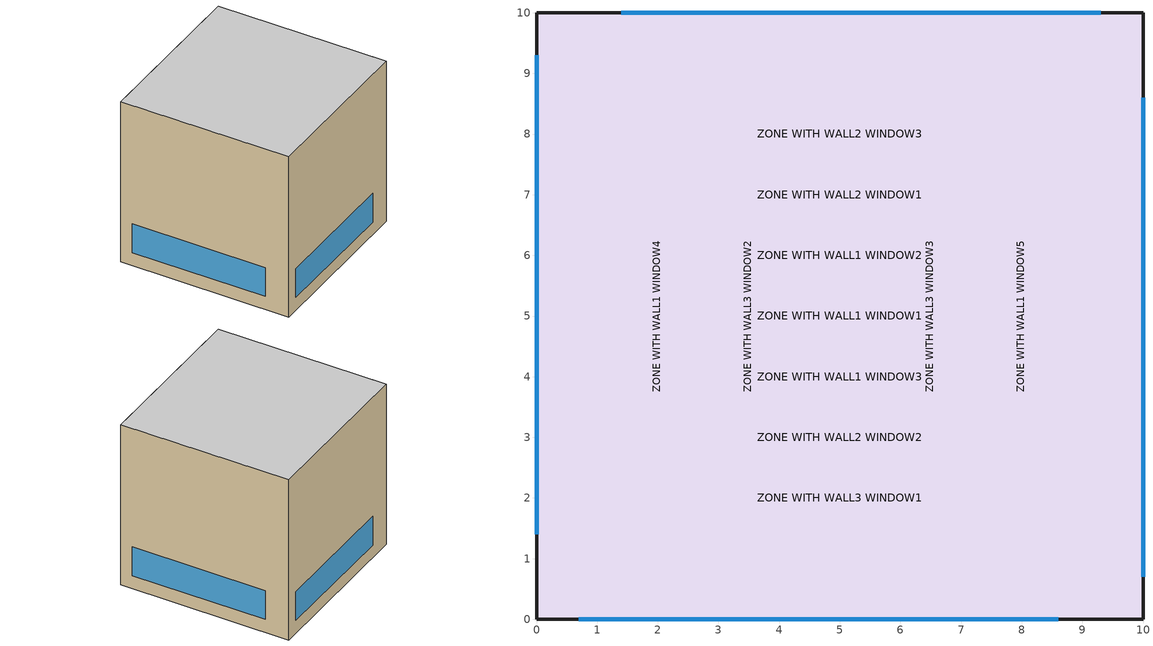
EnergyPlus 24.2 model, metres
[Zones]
ZONE WITH WALL1 WINDOW1
 floor adiabatic (FLOOR38): 10,0 0,0 0,10 10,10 z0
 wall outside (EPWALL1): 0,0 10,0 10,10 0,10 0,0 z0:10
 window (EPWINDOW12): 0.7,0 8.6,0 / 10,0.7 10,8.6 / 9.3,10 1.4,10 / 0,9.3 0,1.4 z0.8:2.6
 ceiling adiabatic (CEILING38): 0,10 0,0 10,0 10,10 z10
ZONE WITH WALL1 WINDOW2
 floor adiabatic (FLOOR38): 10,0 0,0 0,10 10,10 z0
 wall outside (EPWALL1): 0,0 10,0 10,10 0,10 0,0 z0:10
 window (EPWINDOW14): 0.7,0 8.6,0 / 10,0.7 10,8.6 / 9.3,10 1.4,10 / 0,9.3 0,1.4 z0.8:2.6
 ceiling adiabatic (CEILING38): 0,10 0,0 10,0 10,10 z10
ZONE WITH WALL1 WINDOW3
 floor adiabatic (FLOOR38): 10,0 0,0 0,10 10,10 z0
 wall outside (EPWALL1): 0,0 10,0 10,10 0,10 0,0 z0:10
 window (EPWINDOW1S:no-shade): 0.7,0 8.6,0 / 10,0.7 10,8.6 / 9.3,10 1.4,10 / 0,9.3 0,1.4 z0.8:2.6
 ceiling adiabatic (CEILING38): 0,10 0,0 10,0 10,10 z10
ZONE WITH WALL2 WINDOW1
 floor adiabatic (FLOOR38): 10,0 0,0 0,10 10,10 z0
 wall outside (EPWALL2): 0,0 10,0 10,10 0,10 0,0 z0:10
 window (EPWINDOW12): 0.7,0 8.6,0 / 10,0.7 10,8.6 / 9.3,10 1.4,10 / 0,9.3 0,1.4 z0.8:2.6
 ceiling adiabatic (CEILING38): 0,10 0,0 10,0 10,10 z10
ZONE WITH WALL2 WINDOW2
 floor adiabatic (FLOOR38): 10,0 0,0 0,10 10,10 z0
 wall outside (EPWALL2): 0,0 10,0 10,10 0,10 0,0 z0:10
 window (EPWINDOW14): 0.7,0 8.6,0 / 10,0.7 10,8.6 / 9.3,10 1.4,10 / 0,9.3 0,1.4 z0.8:2.6
 ceiling adiabatic (CEILING38): 0,10 0,0 10,0 10,10 z10
ZONE WITH WALL2 WINDOW3
 floor adiabatic (FLOOR38): 10,0 0,0 0,10 10,10 z0
 wall outside (EPWALL2): 0,0 10,0 10,10 0,10 0,0 z0:10
 window (EPWINDOW1S:no-shade): 0.7,0 8.6,0 / 10,0.7 10,8.6 / 9.3,10 1.4,10 / 0,9.3 0,1.4 z0.8:2.6
 ceiling adiabatic (CEILING38): 0,10 0,0 10,0 10,10 z10
ZONE WITH WALL3 WINDOW1
 floor adiabatic (FLOOR38): 10,0 0,0 0,10 10,10 z0
 wall outside (EPWALL3): 0,0 10,0 10,10 0,10 0,0 z0:10
 window (EPWINDOW12): 0.7,0 8.6,0 / 10,0.7 10,8.6 / 9.3,10 1.4,10 / 0,9.3 0,1.4 z0.8:2.6
 ceiling adiabatic (CEILING38): 0,10 0,0 10,0 10,10 z10
ZONE WITH WALL3 WINDOW2
 floor adiabatic (FLOOR38): 10,0 0,0 0,10 10,10 z0
 wall outside (EPWALL3): 0,0 10,0 10,10 0,10 0,0 z0:10
 window (EPWINDOW14): 0.7,0 8.6,0 / 10,0.7 10,8.6 / 9.3,10 1.4,10 / 0,9.3 0,1.4 z0.8:2.6
 ceiling adiabatic (CEILING38): 0,10 0,0 10,0 10,10 z10
ZONE WITH WALL3 WINDOW3
 floor adiabatic (FLOOR38): 10,0 0,0 0,10 10,10 z0
 wall outside (EPWALL3): 0,0 10,0 10,10 0,10 0,0 z0:10
 window (EPWINDOW1S:no-shade): 0.7,0 8.6,0 / 10,0.7 10,8.6 / 9.3,10 1.4,10 / 0,9.3 0,1.4 z0.8:2.6
 ceiling adiabatic (CEILING38): 0,10 0,0 10,0 10,10 z10
ZONE WITH WALL1 WINDOW4
 floor adiabatic (FLOOR38): 10,0 0,0 0,10 10,10 z0
 wall outside (EPWALL1): 0,0 10,0 10,10 0,10 0,0 z0:10
 window (EPWINDOW22): 0.7,0 8.6,0 / 10,0.7 10,8.6 / 9.3,10 1.4,10 / 0,9.3 0,1.4 z0.8:2.6
 ceiling adiabatic (CEILING38): 0,10 0,0 10,0 10,10 z10
ZONE WITH WALL1 WINDOW5
 floor adiabatic (FLOOR38): 10,0 0,0 0,10 10,10 z0
 wall outside (EPWALL1): 0,0 10,0 10,10 0,10 0,0 z0:10
 window (EPWINDOW24): 0.7,0 8.6,0 / 10,0.7 10,8.6 / 9.3,10 1.4,10 / 0,9.3 0,1.4 z0.8:2.6
 ceiling adiabatic (CEILING38): 0,10 0,0 10,0 10,10 z10
ZONE WITH WALL1 WINDOW6
 floor adiabatic (FLOOR38): 10,0 0,0 0,10 10,10 z0
 wall outside (EPWALL1): 0,0 10,0 10,10 0,10 0,0 z0:10
 window (EPWINDOW2S:no-shade): 0.7,0 8.6,0 / 10,0.7 10,8.6 / 9.3,10 1.4,10 / 0,9.3 0,1.4 z0.8:2.6
 ceiling adiabatic (CEILING38): 0,10 0,0 10,0 10,10 z10
ZONE WITH WALL1 WINDOW7
 floor adiabatic (FLOOR38): 10,0 0,0 0,10 10,10 z0
 wall outside (EPWALL1): 0,0 10,0 10,10 0,10 0,0 z0:10
 window (EPWINDOW32): 0.7,0 8.6,0 / 10,0.7 10,8.6 / 9.3,10 1.4,10 / 0,9.3 0,1.4 z0.8:2.6
 ceiling adiabatic (CEILING38): 0,10 0,0 10,0 10,10 z10
ZONE WITH WALL1 WINDOW8
 floor adiabatic (FLOOR38): 10,0 0,0 0,10 10,10 z0
 wall outside (EPWALL1): 0,0 10,0 10,10 0,10 0,0 z0:10
 window (EPWINDOW34): 0.7,0 8.6,0 / 10,0.7 10,8.6 / 9.3,10 1.4,10 / 0,9.3 0,1.4 z0.8:2.6
 ceiling adiabatic (CEILING38): 0,10 0,0 10,0 10,10 z10
ZONE WITH WALL1 WINDOW9
 floor adiabatic (FLOOR38): 10,0 0,0 0,10 10,10 z0
 wall outside (EPWALL1): 0,0 10,0 10,10 0,10 0,0 z0:10
 window (EPWINDOW3S:no-shade): 0.7,0 8.6,0 / 10,0.7 10,8.6 / 9.3,10 1.4,10 / 0,9.3 0,1.4 z0.8:2.6
 ceiling adiabatic (CEILING38): 0,10 0,0 10,0 10,10 z10
ZONE WITH WALL1 WINDOWSC
 floor adiabatic (FLOOR38): 10,0 0,0 0,10 10,10 z0
 wall outside (EPWALL1): 0,0 10,0 10,10 0,10 0,0 z0:10
 window (EPWINDOWSC:no-shade): 0.7,0 8.6,0 / 10,0.7 10,8.6 / 9.3,10 1.4,10 / 0,9.3 0,1.4 z0.8:2.6
 ceiling adiabatic (CEILING38): 0,10 0,0 10,0 10,10 z10
ZONE WITH WALL2 WINDOWSC
 floor adiabatic (FLOOR38): 10,0 0,0 0,10 10,10 z0
 wall outside (EPWALL2): 0,0 10,0 10,10 0,10 0,0 z0:10
 window (EPWINDOWSC:no-shade): 0.7,0 8.6,0 / 10,0.7 10,8.6 / 9.3,10 1.4,10 / 0,9.3 0,1.4 z0.8:2.6
 ceiling adiabatic (CEILING38): 0,10 0,0 10,0 10,10 z10
ZONE WITH WALL3 WINDOWSC
 floor adiabatic (FLOOR38): 10,0 0,0 0,10 10,10 z0
 wall outside (EPWALL3): 0,0 10,0 10,10 0,10 0,0 z0:10
 window (EPWINDOWSC:no-shade): 0.7,0 8.6,0 / 10,0.7 10,8.6 / 9.3,10 1.4,10 / 0,9.3 0,1.4 z0.8:2.6
 ceiling adiabatic (CEILING38): 0,10 0,0 10,0 10,10 z10
[Building]
BUILDING: Loads convergence tolerance value=0.001; Maximum number of warmup days=25; Minimum number of warmup days=6; North axis=0; Solar distribution=FullInteriorAndExterior; Temperature convergence tolerance value=0.01; Terrain=Suburbs
[Site:GroundTemperature:BuildingSurface]
18.89, 18.92, 19.02, 19.12, 19.21, 19.23, 19.07, 19.32, 19.09, 19.21, 19.13, 18.96
[Site:Location]
DENVER_STAPLETON_CO_USA_WMO_724690: Elevation=1611; Latitude=39.77; Longitude=-104.87; Time zone=-7
[SizingPeriod:DesignDay] Barometric pressure=83411; Day of month=21; Daylight saving time indicator=No; Humidity condition type=WetBulb; Rain indicator=No; Snow indicator=No; Solar model indicator=ASHRAEClearSky
Name | Daily dry bulb temperature range | Day type | Maximum dry bulb temperature | Month | Sky clearness | Wetbulb or dewpoint at maximum dry bulb | Wind direction | Wind speed
DENVER_STAPLETON Ann Clg .4% Condns DB=>MWB | 15.2 | SummerDesignDay | 34.1 | 7 | 1 | 15.8 | 120 | 4
DENVER_STAPLETON Ann Htg 99.6% Condns DB | 0 | WinterDesignDay | -20 | 12 | 0 | -20 | 180 | 2.3
[Construction]
CEILING38: C12 - 2 IN HW CONCRETE, E4 - CEILING AIRSPACE, E5 - ACOUSTIC TILE
EPWALL1: EPREGMAT1, EPAIR1, EPREGMAT1
EPWALL2: EPREGMAT2, EPAIR1, EPREGMAT2
EPWALL3: EPREGMAT3, EPAIR1, EPREGMAT3
EPWINDOW1S: EPGLASSREG1, EPAIRGAP, EPGLASSREG1, EPSHADE
EPWINDOW1S:no-shade; EPWINDOW12: EPGLASSREG1, EPAIRGAP, EPGLASSREG1
EPWINDOW2S: EPGLASSREG2, EPAIRGAP, EPGLASSREG2, EPSHADE
EPWINDOW2S:no-shade; EPWINDOW22: EPGLASSREG2, EPAIRGAP, EPGLASSREG2
EPWINDOW3S: EPSHADE, EPGLASSREG3, EPAIRGAP, EPGLASSREG3
EPWINDOW3S:no-shade; EPWINDOW32: EPGLASSREG3, EPAIRGAP, EPGLASSREG3
EPWINDOW14: EPGLASSREG1, EPAIRGAP, EPGLASSREG1, EPAIRGAP, EPGLASSREG1, EPAIRGAP, EPGLASSREG1
EPWINDOW24: EPGLASSREG2, EPAIRGAP, EPGLASSREG2, EPAIRGAP, EPGLASSREG2, EPAIRGAP, EPGLASSREG2
EPWINDOW34: EPGLASSREG3, EPAIRGAP, EPGLASSREG3, EPAIRGAP, EPGLASSREG3, EPAIRGAP, EPGLASSREG3
EPWINDOWSC: EPSHADE, EPGLASSSC4
EPWINDOWSC:no-shade: EPGLASSSC4
FLOOR38: E5 - ACOUSTIC TILE, E4 - CEILING AIRSPACE, C12 - 2 IN HW CONCRETE
[Material]
Name | Conductivity | Density | Roughness | Solar absorptance | Specific heat | Thermal absorptance | Thickness | Visible absorptance
C12 - 2 IN HW CONCRETE | 1.729577 | 2242.585 | MediumRough | 0.65 | 836.8 | 0.9 | 0.0509016 | 0.65
E5 - ACOUSTIC TILE | 0.0605352 | 480.5539 | MediumSmooth | 0.32 | 836.8 | 0.9 | 0.01905 | 0.32
EPREGMAT1 | 1.4 | 2300 | VeryRough | 0.85 | 880 | 0.9 | 0.1 | 0.85
EPREGMAT2 | 1.4 | 2300 | Rough | 0.75 | 880 | 0.8 | 0.1 | 0.75
[Material:AirGap]
Name | Thermal resistance
E4 - CEILING AIRSPACE | 0.176228
EPAIR1 | 0.035
[Material:NoMass]
EPREGMAT3: Roughness=MediumRough; Solar absorptance=0.85; Thermal absorptance=0.9; Thermal resistance=0.071428; Visible absorptance=0.85
[WindowMaterial:Gas]
EPAIRGAP: Gas type=Air; Thickness=0.0125
[WindowMaterial:Glazing] Front side infrared hemispherical emissivity=0.84; Infrared transmittance at normal incidence=0; Optical data type=SpectralAverage
Name | Back side infrared hemispherical emissivity | Back side solar reflectance at normal incidence | Back side visible reflectance at normal incidence | Conductivity | Front side solar reflectance at normal incidence | Front side visible reflectance at normal incidence | Solar transmittance at normal incidence | Thickness | Visible transmittance at normal incidence
EPGLASSREG1 | 0.84 | 0.075 | 0.081 | 0.9 | 0.075 | 0.081 | 0.85 | 0.003 | 0.901
EPGLASSREG2 | 0.1 | 0.22 | 0.07 | 0.9 | 0.17 | 0.055 | 0.6 | 0.006 | 0.85
EPGLASSREG3 | 0.84 | 0.071 | 0.08 | 0.9 | 0.071 | 0.08 | 0.775 | 0.006 | 0.881
EPGLASSSC4 | 0.84 | 0.065 | 0.074 | 1.4 | 0.065 | 0.074 | 0.724 | 0.009 | 0.858
[WindowMaterial:Shade]
EPSHADE: Airflow permeability=0; Bottom opening multiplier=1; Conductivity=0.1; Infrared hemispherical emissivity=0.9; Infrared transmittance=0; Left side opening multiplier=0; Right side opening multiplier=0; Shade to glass distance=0.05; Solar reflectance=0.5; Solar transmittance=0.05; Thickness=0.001; Top opening multiplier=1; Visible reflectance=0.5; Visible transmittance=0.05
[WindowShadingControl] Glare control is active=No; Multiple surface control type=Sequential; Setpoint=20; Shading control is scheduled=No; Shading control type=OnIfHighSolarOnWindow
Name | Zone | Construction with shading | Fenestration surface name 1 | Fenestration surface name 2 | Fenestration surface name 3 | Fenestration surface name 4 | Shading type
EPWINDOW1S-ZONE WITH WALL1 WINDOW3 | ZONE WITH WALL1 WINDOW3 | EPWINDOW1S | Zn003:Wall001:Win001 | Zn003:Wall002:Win001 | Zn003:Wall003:Win001 | Zn003:Wall004:Win001 | InteriorShade
EPWINDOW1S-ZONE WITH WALL2 WINDOW3 | ZONE WITH WALL2 WINDOW3 | EPWINDOW1S | Zn006:Wall001:Win001 | Zn006:Wall002:Win001 | Zn006:Wall003:Win001 | Zn006:Wall004:Win001 | InteriorShade
EPWINDOW1S-ZONE WITH WALL3 WINDOW3 | ZONE WITH WALL3 WINDOW3 | EPWINDOW1S | Zn009:Wall001:Win001 | Zn009:Wall002:Win001 | Zn009:Wall003:Win001 | Zn009:Wall004:Win001 | InteriorShade
EPWINDOW2S-ZONE WITH WALL1 WINDOW6 | ZONE WITH WALL1 WINDOW6 | EPWINDOW2S | Zn012:Wall001:Win001 | Zn012:Wall002:Win001 | Zn012:Wall003:Win001 | Zn012:Wall004:Win001 | InteriorShade
EPWINDOW3S-ZONE WITH WALL1 WINDOW9 | ZONE WITH WALL1 WINDOW9 | EPWINDOW3S | Zn015:Wall001:Win001 | Zn015:Wall002:Win001 | Zn015:Wall003:Win001 | Zn015:Wall004:Win001 | ExteriorShade
EPWINDOWSC-ZONE WITH WALL1 WINDOWSC | ZONE WITH WALL1 WINDOWSC | EPWINDOWSC | Zn016:Wall001:Win001 | Zn016:Wall002:Win001 | Zn016:Wall003:Win001 | Zn016:Wall004:Win001 | ExteriorShade
EPWINDOWSC-ZONE WITH WALL2 WINDOWSC | ZONE WITH WALL2 WINDOWSC | EPWINDOWSC | Zn017:Wall001:Win001 | Zn017:Wall002:Win001 | Zn017:Wall003:Win001 | Zn017:Wall004:Win001 | ExteriorShade
EPWINDOWSC-ZONE WITH WALL3 WINDOWSC | ZONE WITH WALL3 WINDOWSC | EPWINDOWSC | Zn018:Wall001:Win001 | Zn018:Wall002:Win001 | Zn018:Wall003:Win001 | Zn018:Wall004:Win001 | ExteriorShade
[Zone] Ceiling height=Autocalculate; Multiplier=1; Type=1; Volume=Autocalculate
ZONE WITH WALL1 WINDOW1; ZONE WITH WALL1 WINDOW2; ZONE WITH WALL1 WINDOW3; ZONE WITH WALL1 WINDOW4; ZONE WITH WALL1 WINDOW5; ZONE WITH WALL1 WINDOW6; ZONE WITH WALL1 WINDOW7; ZONE WITH WALL1 WINDOW8; ZONE WITH WALL1 WINDOW9; ZONE WITH WALL1 WINDOWSC; ZONE WITH WALL2 WINDOW1; ZONE WITH WALL2 WINDOW2; ZONE WITH WALL2 WINDOW3; ZONE WITH WALL2 WINDOWSC; ZONE WITH WALL3 WINDOW1; ZONE WITH WALL3 WINDOW2; ZONE WITH WALL3 WINDOW3; ZONE WITH WALL3 WINDOWSC
